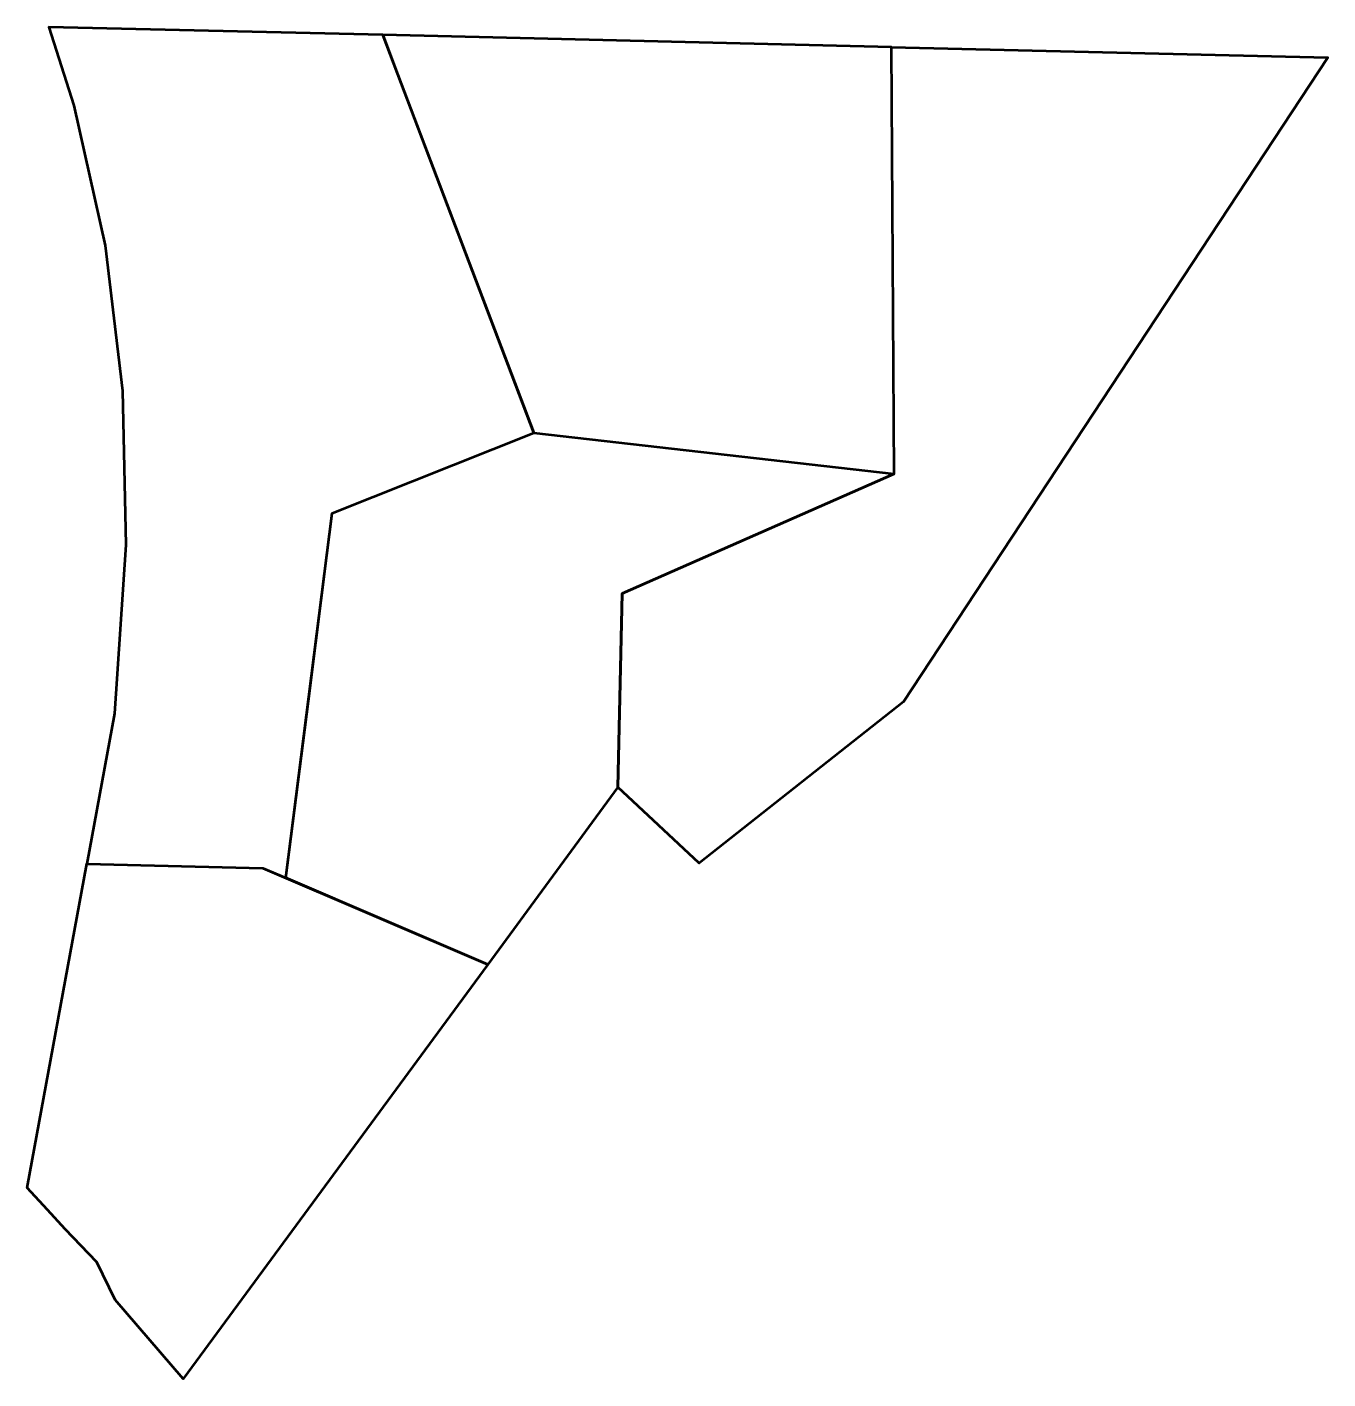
# Model space of a CAD drawing. Header units: metres. Extents: x 807968.4 to 808037.3, y 9157304.7 to 9157376.3.
import ezdxf

# ---------------------------------------------------------------- set-up
doc = ezdxf.new("R2010")
doc.units = ezdxf.units.M
doc.header["$MEASUREMENT"] = 0
doc.layers.add('2796-21001', color=1, linetype='Continuous')

msp = doc.modelspace()

# ---------------------------------------------------------------- linework, layer by layer
at = {"layer": '2796-21001', "color": 3, "lineweight": 53, "true_color": 0x00ff00}
for points in [[(807973.441, 9157357.055), (807973.61, 9157348.889), (807973.01, 9157339.958), (807971.543, 9157331.992), (807980.879, 9157331.761), (807982.098, 9157331.239), (807984.546, 9157350.571), (807995.231, 9157354.822), (807987.227, 9157375.898), (807969.545, 9157376.319), (807970.868, 9157372.162), (807972.519, 9157364.741)], [(807995.231, 9157354.822), (808014.318, 9157352.643), (808014.175, 9157375.256), (807987.227, 9157375.898), (807988.027, 9157373.791)], [(807984.546, 9157350.571), (807995.231, 9157354.822), (808014.318, 9157352.643), (807999.908, 9157346.317), (807999.684, 9157336.043), (807992.788, 9157326.657), (807982.098, 9157331.239), (807983.374, 9157341.316)], [(807971.543, 9157331.992), (807980.879, 9157331.761), (807992.788, 9157326.657), (807976.655, 9157304.697), (807973.057, 9157308.894), (807972.085, 9157310.892), (807970.4, 9157312.639), (807969.46, 9157313.664), (807968.382, 9157314.821)]]:
    msp.add_lwpolyline(points, close=True, dxfattribs=at)
at = {"layer": '2796-21001', "color": 254, "lineweight": 53, "true_color": 0xcccccc}
msp.add_lwpolyline([(807999.684, 9157336.043), (807999.908, 9157346.317), (808014.318, 9157352.643), (808014.175, 9157375.256), (808037.303, 9157374.704), (808014.824, 9157340.563), (808003.987, 9157332.024)], close=True, dxfattribs=at)

doc.saveas('drawing.dxf')
